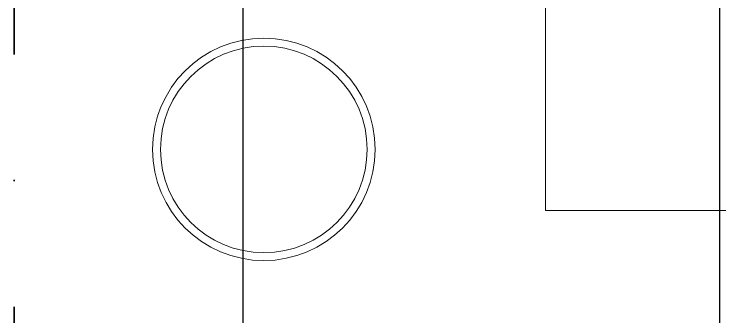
# Model space of a CAD drawing. Header units: inches. Extents: x -12418 to 57169, y -29325 to 19878.
# Drawn here: x 31512 to 32400, y -4625 to -4243 of the extents above; entities that cross this region are included whole.
import ezdxf

# ---------------------------------------------------------------- set-up
doc = ezdxf.new("R2010")
doc.units = ezdxf.units.IN
doc.header["$LTSCALE"] = 25
doc.header["$MEASUREMENT"] = 0
doc.linetypes.add('DASHDOT', pattern=[25.4, 12.7, -6.35, 0, -6.35])
doc.layers.get('0').update_dxf_attribs({"color": 8})
doc.layers.add('00-Ground Floor$0$False Ceiling', color=251, linetype='Continuous')
doc.layers.add('00-Ground Floor$0$LOADING', color=253, linetype='Continuous', lineweight=5)
doc.layers.add('E-LITE-CLNG-CNDT', color=6, linetype='DASHDOT', lineweight=35)

# ---------------------------------------------------------------- blocks, each defined once
blk = doc.blocks.new('00-Ground Floor$0$WM00001-P')
at = {"layer": '00-Ground Floor$0$LOADING'}
for radius in [0.14, 0.13]:
    blk.add_circle((0, 0), radius, dxfattribs=at)
blk = doc.blocks.new('00-Ground Floor$0$GF21043-P')
at = {"color": 0}
for p, q in [((-0.8, 0.75), (-0.8, 0)), ((-0.8, 0), (0.8, 0))]:
    blk.add_line(p, q, dxfattribs=at)
blk = doc.blocks.new('00-Ground Floor$0$A$Ce9e1c4c3')
at = {"layer": '00-Ground Floor$0$False Ceiling', "color": 254, "linetype": 'Continuous'}
for p, q in [((-68200, -6967.43), (-68200, -2847.43)), ((-67600, -6967.43), (-67600, -2847.43))]:
    blk.add_line(p, q, dxfattribs=at)
blk = doc.blocks.new('00-Ground Floor')
at = {"layer": '00-Ground Floor$0$False Ceiling', "color": 254}
blk.add_blockref('00-Ground Floor$0$A$Ce9e1c4c3', (100000, 0), dxfattribs=at)
at = {"layer": '00-Ground Floor$0$LOADING', "extrusion": (-2.34183e-18, -2.24019e-05, 1), "xscale": -1000, "yscale": 1000, "zscale": 1000, "rotation": 270}
blk.add_blockref('00-Ground Floor$0$GF21043-P', (32180.44, -3690.69, 0.06), dxfattribs=at)
at = {"layer": '00-Ground Floor$0$LOADING', "extrusion": (2.33844e-18, 2.24019e-05, -1), "xscale": 1000, "yscale": 1000, "zscale": 1000, "rotation": 90.0000000000004}
blk.add_blockref('00-Ground Floor$0$WM00001-P', (-31826.22, -4413.63, -0.08), dxfattribs=at)

msp = doc.modelspace()

# ---------------------------------------------------------------- linework, layer by layer
at = {"layer": 'E-LITE-CLNG-CNDT'}
msp.add_lwpolyline([(32400, -3901.62), (31587.01, -3901.62, 0.414214), (31512.01, -3976.62), (31512.01, -5047.43)], format="xyb", dxfattribs=at)

# ---------------------------------------------------------------- block references
msp.add_blockref('00-Ground Floor', (0, 0), dxfattribs=at)

doc.saveas('drawing.dxf')
